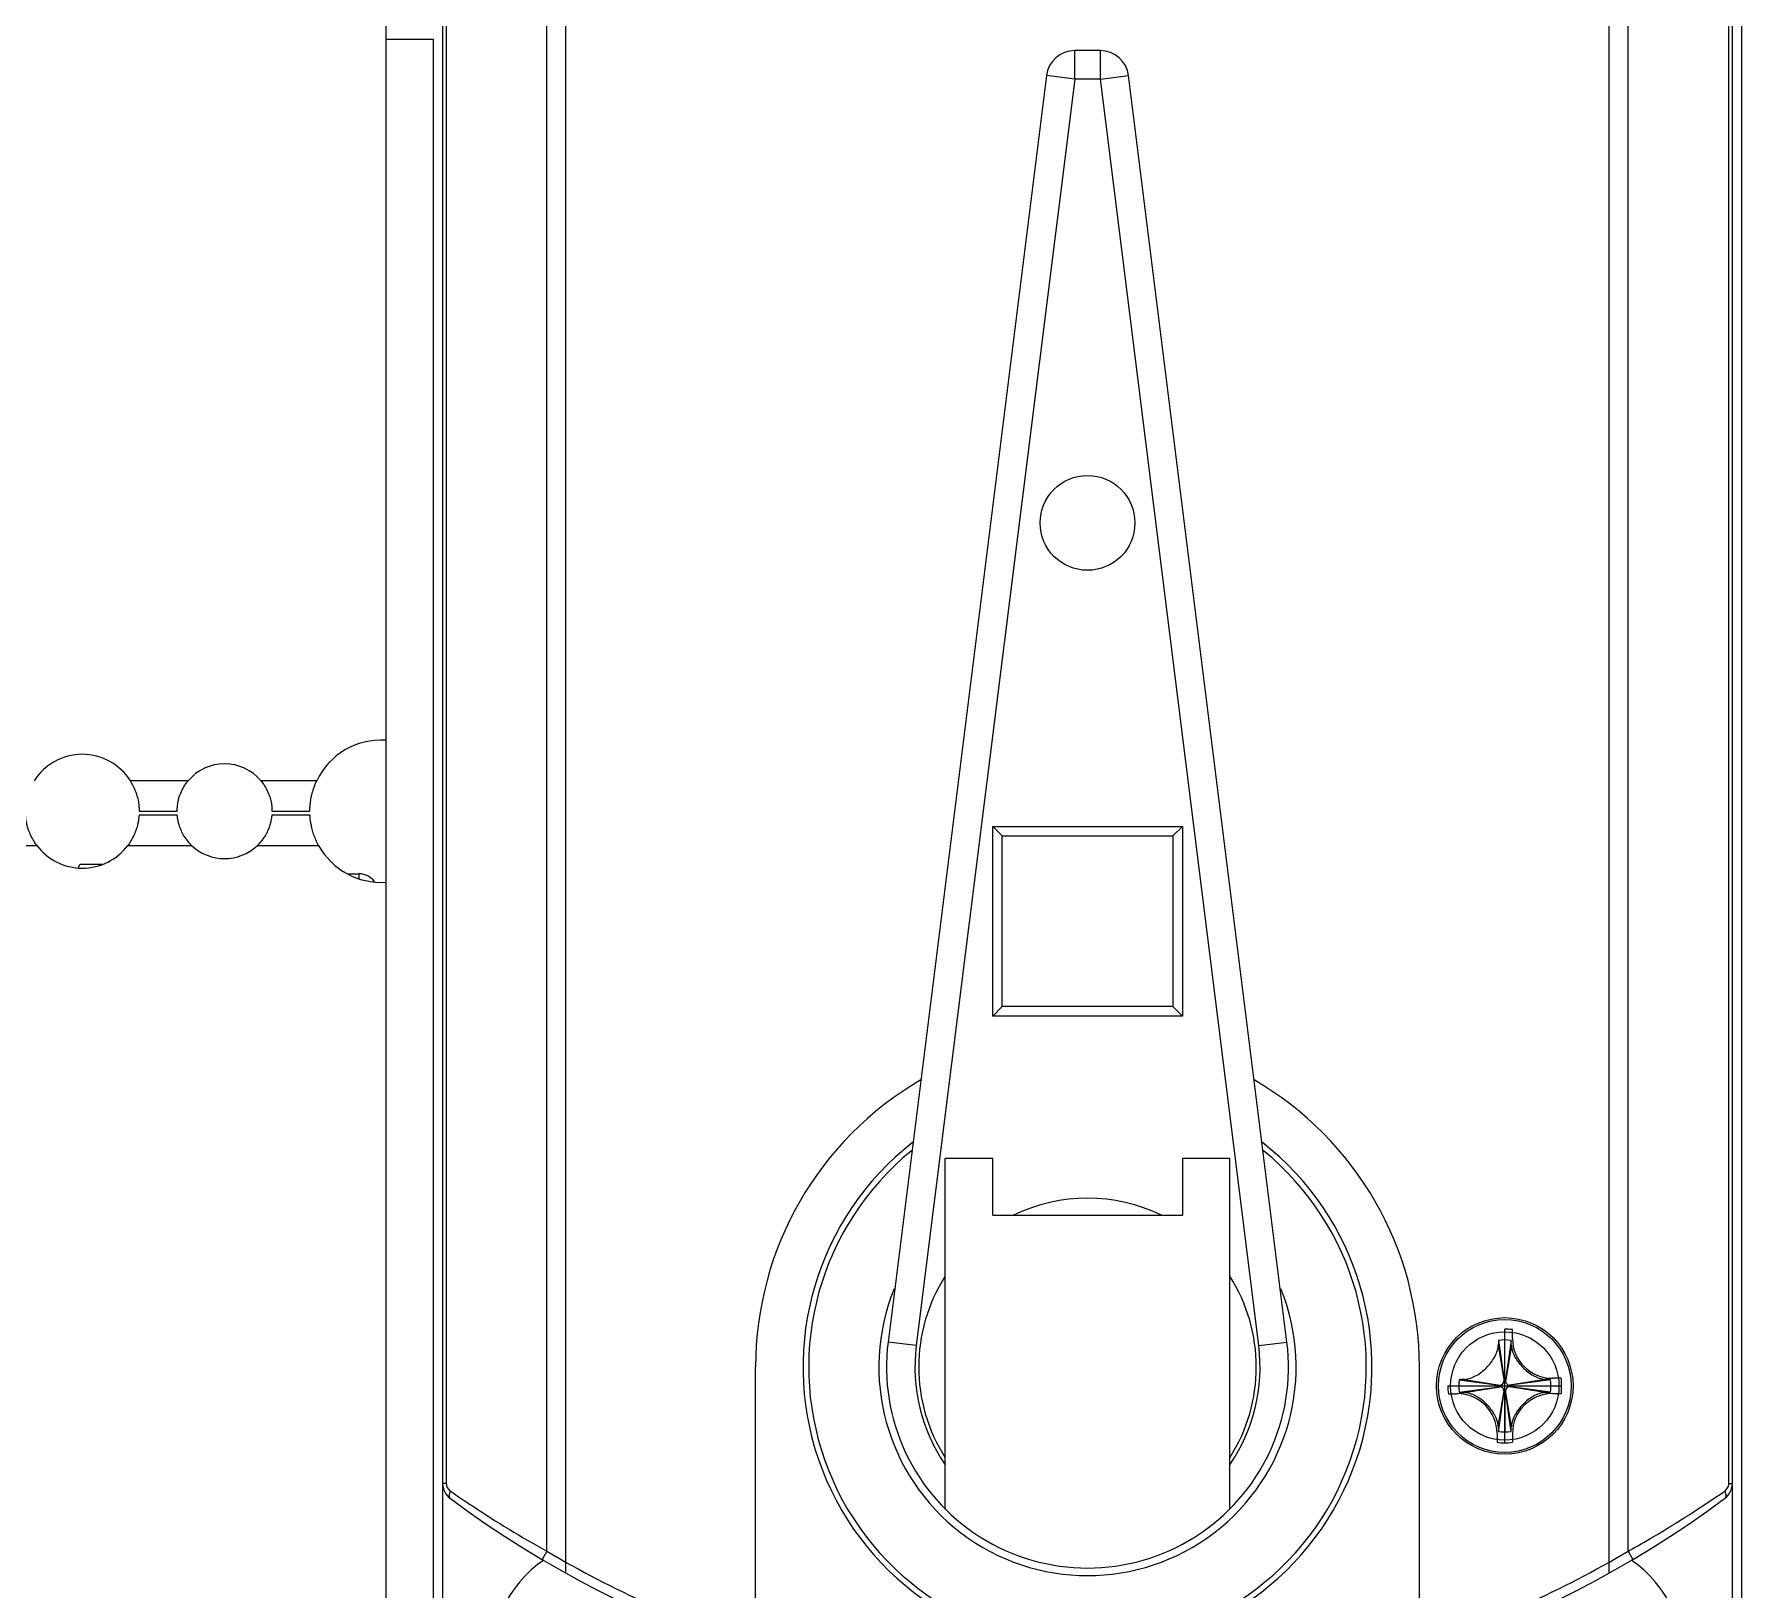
# Model space of a CAD drawing. Header units: millimetres. Extents: x 206 to 1899, y -454 to 296.
# Drawn here: x 631.47 to 637.09, y -391.21 to -386.08 of the extents above; entities that cross this region are included whole.
import ezdxf

# ---------------------------------------------------------------- set-up
doc = ezdxf.new("R2010")
doc.units = ezdxf.units.MM
doc.layers.add('细实线', color=7, linetype='Continuous', lineweight=15)

msp = doc.modelspace()

# ---------------------------------------------------------------- linework, layer by layer
at = {"layer": '细实线', "linetype": 'Continuous', "lineweight": 9}
for p, q in [((633.2196, -391.1536), (633.2196, -384.6333)), ((636.6571, -391.1536), (636.6571, -384.6333)), ((632.6258, -384.6933), (632.6258, -392.5371)), ((633.1571, -391.0817), (633.1571, -384.6911)), ((636.7196, -391.0817), (636.7196, -384.6911)), ((637.0946, -392.4409), (637.0946, -384.7895)), ((632.8133, -384.809), (632.8133, -392.4215)), ((632.8252, -384.8482), (632.8252, -390.8582)), ((637.0514, -390.8582), (637.0514, -384.8482)), ((637.0633, -392.4215), (637.0633, -384.809)), ((632.6258, -386.0996), (632.7821, -386.0996)), ((632.7821, -386.0996), (632.7821, -392.4409)), ((634.8961, -386.2308), (634.8961, -386.1371)), ((634.9806, -386.1371), (634.8961, -386.1371)), ((634.9806, -386.2308), (634.9806, -386.1371)), ((634.803, -386.2192), (634.2809, -390.3923)), ((634.8961, -386.2308), (634.374, -390.404)), ((634.8961, -386.2308), (634.803, -386.2192)), ((634.9806, -386.2308), (634.8961, -386.2308)), ((634.9806, -386.2308), (635.0736, -386.2192)), ((635.5027, -390.404), (634.9806, -386.2308)), ((635.5957, -390.3923), (635.0736, -386.2192)), ((631.9745, -388.5434), (631.7844, -388.5434)), ((632.3982, -388.5434), (632.2146, -388.5434)), ((631.9388, -388.6559), (631.8129, -388.6559)), ((631.8133, -388.6434), (631.9383, -388.6434)), ((631.9383, -388.6431), (631.9383, -388.642)), ((631.9383, -388.6431), (631.9383, -388.6423)), ((631.9383, -388.6434), (631.9383, -388.6431)), ((632.3761, -388.6559), (632.2503, -388.6559)), ((632.2508, -388.642), (632.2508, -388.6431)), ((632.2508, -388.6423), (632.2508, -388.6431)), ((632.2508, -388.6431), (632.2508, -388.6434)), ((632.2508, -388.6434), (632.3758, -388.6434)), ((634.6258, -389.3183), (634.6258, -388.6933)), ((634.6258, -388.6933), (635.2508, -388.6933)), ((634.6571, -388.7246), (634.6258, -388.6933)), ((634.6571, -389.2871), (634.6571, -388.7246)), ((634.6571, -388.7246), (635.2196, -388.7246)), ((635.2196, -388.7246), (635.2508, -388.6933)), ((635.2196, -388.7246), (635.2196, -389.2871)), ((635.2508, -388.6933), (635.2508, -389.3183)), ((630.5891, -388.7559), (631.4758, -388.7559)), ((631.7758, -388.7559), (631.9861, -388.7559)), ((632.203, -388.7559), (632.4046, -388.7559)), ((631.6123, -388.8296), (631.6188, -388.8183)), ((631.6188, -388.8183), (631.6929, -388.8183)), ((632.5003, -388.8496), (632.5383, -388.8496)), ((632.5383, -388.8657), (632.5383, -388.8496)), ((634.6571, -389.2871), (634.6258, -389.3183)), ((635.2196, -389.2871), (634.6571, -389.2871)), ((635.2196, -389.2871), (635.2508, -389.3183)), ((635.2508, -389.3183), (634.6258, -389.3183)), ((634.6258, -389.7871), (634.4696, -389.7871)), ((634.4696, -390.9428), (634.4696, -389.7871)), ((634.6258, -389.9746), (634.6258, -389.7871)), ((635.4071, -389.7871), (635.2508, -389.7871)), ((635.2508, -389.7871), (635.2508, -389.9746)), ((635.4071, -390.9428), (635.4071, -389.7871)), ((634.6258, -389.9746), (635.2508, -389.9746)), ((636.3133, -390.7246), (636.3133, -390.3496)), ((636.3388, -390.3803), (636.3388, -390.3513)), ((634.374, -390.404), (634.2809, -390.3923)), ((635.5027, -390.404), (635.5957, -390.3923)), ((636.2916, -390.4039), (636.3108, -390.5214)), ((636.2927, -390.3868), (636.3108, -390.5185)), ((636.3133, -390.5183), (636.3133, -390.3854)), ((636.3339, -390.3868), (636.3159, -390.5185)), ((636.335, -390.4039), (636.3159, -390.5214)), ((633.8446, -391.4261), (633.8446, -390.4746)), ((636.0321, -391.4261), (636.0321, -390.4746)), ((636.1258, -390.5371), (636.5008, -390.5371)), ((636.1616, -390.5371), (636.2946, -390.5371)), ((636.163, -390.5165), (636.2947, -390.5345)), ((636.1801, -390.5154), (636.2976, -390.5345)), ((636.2947, -390.5345), (636.2976, -390.5345)), ((636.3108, -390.5214), (636.3108, -390.5185)), ((636.3159, -390.5185), (636.3159, -390.5214)), ((636.3159, -390.5214), (636.3159, -390.5185)), ((636.4465, -390.5154), (636.329, -390.5345)), ((636.3319, -390.5345), (636.329, -390.5345)), ((636.3319, -390.5345), (636.329, -390.5345)), ((636.4636, -390.5165), (636.3319, -390.5345)), ((636.3321, -390.5371), (636.465, -390.5371)), ((636.4991, -390.5116), (636.4701, -390.5116)), ((636.1275, -390.5626), (636.1566, -390.5626)), ((636.163, -390.5577), (636.2947, -390.5396)), ((636.1801, -390.5588), (636.2976, -390.5396)), ((636.2916, -390.6703), (636.3108, -390.5528)), ((636.2927, -390.6874), (636.3108, -390.5557)), ((636.2947, -390.5396), (636.2976, -390.5396)), ((636.2947, -390.5396), (636.2976, -390.5396)), ((636.3108, -390.5528), (636.3108, -390.5557)), ((636.3108, -390.5557), (636.3108, -390.5528)), ((636.3133, -390.5558), (636.3133, -390.6888)), ((636.3159, -390.5528), (636.3159, -390.5557)), ((636.3159, -390.5528), (636.3159, -390.5557)), ((636.335, -390.6703), (636.3159, -390.5528)), ((636.3339, -390.6874), (636.3159, -390.5557)), ((636.3319, -390.5396), (636.329, -390.5396)), ((636.3319, -390.5396), (636.329, -390.5396)), ((636.4465, -390.5588), (636.329, -390.5396)), ((636.4636, -390.5577), (636.3319, -390.5396)), ((636.4991, -390.5626), (636.4701, -390.5626)), ((636.2878, -390.6938), (636.2878, -390.7228)), ((636.3388, -390.6938), (636.3388, -390.7228)), ((632.8252, -390.8582), (632.8133, -390.8582)), ((637.0514, -390.8582), (637.0633, -390.8582)), ((633.1571, -391.0817), (633.1412, -391.1086)), ((636.7196, -391.0817), (636.7354, -391.1086))]:
    msp.add_line(p, q, dxfattribs=at)
for centre, radius in [((634.9383, -387.6933), 0.1562), ((636.3133, -390.5371), 0.225), ((636.3133, -390.5371), 0.2188), ((636.3133, -390.5371), 0.1786)]:
    msp.add_circle(centre, radius, dxfattribs=at)
for centre, radius, start, end in [((634.8961, -386.2308), 0.0938, 90, 172.8688), ((634.9806, -386.2308), 0.0938, 7.1312, 90), ((631.6258, -388.6434), 0.1875, 32.231, 147.769), ((632.6102, -388.6434), 0.2344, 86.1715, 154.7438), ((632.0946, -388.6434), 0.1562, 39.7918, 140.2082), ((631.6258, -388.6434), 0.1875, 14.8323, 32.2308), ((631.6262, -388.6432), 0.187, 14.2247, 14.8052), ((631.6258, -388.6434), 0.1875, 216.8699, 323.1301), ((632.0946, -388.6434), 0.1562, 226.0545, 313.9455), ((632.6102, -388.6434), 0.2344, 208.6854, 273.8369), ((632.5383, -388.9121), 0.0625, 35.4911, 90), ((634.9383, -390.4746), 1.0938, 120.1579, 180), ((634.9383, -390.4746), 1.0938, 0, 59.8421), ((634.9383, -390.4746), 0.9375, 127.9535, 52.0465), ((634.9383, -390.4746), 0.9187, 129.182, 50.818), ((634.9383, -390.4746), 0.5563, 64.0108, 115.9892), ((634.9383, -390.4746), 0.5563, 147.426, 212.574), ((634.9383, -390.4746), 0.5563, 327.426, 32.574), ((634.9383, -390.4746), 0.6875, 158.0012, 21.9988), ((636.3133, -390.5371), 0.1875, 82.1836, 90), ((634.9383, -390.4746), 0.6625, 172.8688, 7.1312), ((634.9383, -390.4746), 0.5687, 172.8688, 214.495), ((634.9383, -390.4746), 0.5687, 325.505, 7.1312), ((638.4538, -390.5262), 2.1656, 176.3078, 176.7611), ((636.3133, -390.5371), 0.1517, 82.1836, 97.8164), ((634.184, -390.5256), 2.1544, 3.2377, 3.6934), ((636.4701, -390.3803), 0.1313, 180, 270), ((636.3133, -390.5371), 0.1875, 180, 187.8164), ((636.3133, -390.5371), 0.1517, 172.1836, 187.8164), ((636.3025, -392.6776), 2.1656, 93.2389, 93.6922), ((636.3133, -390.5371), 0.0188, 172.1881, 179.9955), ((636.3133, -390.5371), 0.0188, 180.0045, 187.8119), ((636.3133, -390.5371), 0.0187, 180, 187.8164), ((636.2976, -390.5214), 0.0131, 270, 0), ((636.3133, -390.5371), 0.0188, 90.0045, 97.8119), ((636.3133, -390.5371), 0.0188, 82.1881, 89.9955), ((636.3133, -390.5371), 0.0187, 82.1836, 90), ((636.329, -390.5214), 0.0131, 180, 270), ((636.329, -390.5214), 0.0131, 180, 270), ((636.3133, -390.5371), 0.0188, 0.0045, 7.8119), ((636.3133, -390.5371), 0.0187, 352.1836, 7.8164), ((636.3133, -390.5371), 0.0188, 352.1881, 359.9955), ((636.3242, -392.6776), 2.1656, 86.3078, 86.7611), ((636.3133, -390.5371), 0.1517, 352.1836, 7.8164), ((636.3133, -390.5371), 0.1875, 352.1836, 7.8164), ((636.1566, -390.6938), 0.1313, 0, 90), ((636.3025, -388.3966), 2.1656, 266.3078, 266.7611), ((636.2976, -390.5528), 0.0131, 0, 90), ((636.2976, -390.5528), 0.0131, 360, 90), ((636.3133, -390.5371), 0.0188, 262.1881, 269.9955), ((636.3133, -390.5371), 0.0187, 262.1836, 277.8164), ((636.3133, -390.5371), 0.0188, 270.0045, 277.8119), ((636.329, -390.5528), 0.0131, 90, 180), ((636.329, -390.5528), 0.0131, 90, 180), ((636.4701, -390.6938), 0.1313, 90, 180), ((636.3242, -388.3966), 2.1656, 273.2389, 273.6922), ((638.4426, -390.5486), 2.1544, 183.2377, 183.6934), ((636.3133, -390.5371), 0.1517, 262.1836, 277.8164), ((634.1728, -390.5479), 2.1656, 356.3078, 356.7611), ((636.3133, -390.5371), 0.1875, 262.1836, 277.8164), ((632.8758, -390.8582), 0.0625, 180, 233.5586), ((637.0008, -390.8582), 0.0625, 306.4414, 0), ((634.9383, -388.0649), 3.5347, 233.5586, 306.4414), ((634.9383, -388.0649), 3.5035, 239.4411, 251.8087), ((634.9383, -388.0649), 3.5035, 288.1913, 300.5589), ((633.3758, -391.4433), 0.404, 124.6239, 245.1795), ((636.5008, -391.4433), 0.404, 294.8205, 55.3762)]:
    msp.add_arc(centre, radius, start, end, dxfattribs=at)
for points, knots in [([(631.9456, -388.596), (631.947, -388.5918), (631.9539, -388.5729), (631.9645, -388.5554), (631.9745, -388.5434)], [0, 0, 0, 0, 0.220431, 1, 1, 1, 1]), ([(632.2146, -388.5434), (632.2182, -388.5477), (632.2302, -388.5638), (632.2391, -388.5822), (632.2435, -388.596)], [0, 0, 0, 0, 0.279952, 1, 1, 1, 1]), ([(632.3803, -388.5979), (632.3811, -388.5937), (632.3853, -388.575), (632.3919, -388.5568), (632.3982, -388.5434)], [0, 0, 0, 0, 0.224109, 1, 1, 1, 1]), ([(631.8075, -388.5972), (631.8084, -388.6004), (631.8098, -388.6067), (631.8113, -388.6156), (631.8123, -388.6236), (631.8129, -388.6301), (631.8132, -388.6361), (631.8133, -388.6386), (631.8133, -388.6444), (631.8133, -388.6434)], [0, 0, 0, 0, 0.215439, 0.411558, 0.583846, 0.728631, 0.844552, 0.930297, 1, 1, 1, 1]), ([(631.9383, -388.6423), (631.9383, -388.6403), (631.9387, -388.6247), (631.9415, -388.6091), (631.9456, -388.596)], [0, 0, 0, 0, 0.123203, 1, 1, 1, 1]), ([(632.2435, -388.596), (632.2452, -388.6014), (632.2491, -388.6166), (632.2507, -388.6323), (632.2508, -388.6423)], [0, 0, 0, 0, 0.363249, 1, 1, 1, 1]), ([(632.3758, -388.6434), (632.3758, -388.6444), (632.3758, -388.6388), (632.3759, -388.6364), (632.3761, -388.6304), (632.3766, -388.6241), (632.3773, -388.6162), (632.3785, -388.6074), (632.3796, -388.6012), (632.3803, -388.5979)], [0, 0, 0, 0, 0.068744, 0.15355, 0.268727, 0.413138, 0.585569, 0.782701, 1, 1, 1, 1]), ([(631.4758, -388.7559), (631.4672, -388.7444), (631.4569, -388.7267), (631.4477, -388.7028), (631.4434, -388.6877), (631.4409, -388.675), (631.4397, -388.6662), (631.4391, -388.6609), (631.4389, -388.6581), (631.4387, -388.6566), (631.4387, -388.6559)], [0, 0, 0, 0, 0.396298, 0.563064, 0.710475, 0.832535, 0.923339, 0.956434, 0.980596, 1, 1, 1, 1]), ([(631.8129, -388.6559), (631.8129, -388.6566), (631.8127, -388.6581), (631.8125, -388.6609), (631.8119, -388.6662), (631.8107, -388.675), (631.8082, -388.6877), (631.8039, -388.7028), (631.7947, -388.7267), (631.7844, -388.7444), (631.7758, -388.7559)], [0, 0, 0, 0, 0.019404, 0.043566, 0.076661, 0.167465, 0.289525, 0.436936, 0.603702, 1, 1, 1, 1]), ([(631.9861, -388.7559), (631.9754, -388.7455), (631.9622, -388.7286), (631.9505, -388.7046), (631.9449, -388.6892), (631.9416, -388.676), (631.94, -388.6668), (631.9393, -388.6612), (631.939, -388.6585), (631.9389, -388.6568), (631.9388, -388.656), (631.9388, -388.6559)], [0, 0, 0, 0, 0.395088, 0.560793, 0.707308, 0.829876, 0.921953, 0.955543, 0.9801, 0.995, 1, 1, 1, 1]), ([(632.2503, -388.6559), (632.2503, -388.656), (632.2502, -388.6568), (632.2501, -388.6585), (632.2498, -388.6612), (632.2491, -388.6668), (632.2475, -388.6761), (632.2442, -388.6893), (632.2386, -388.7048), (632.2268, -388.7286), (632.2137, -388.7456), (632.203, -388.7559)], [0, 0, 0, 0, 0.005014, 0.019955, 0.044578, 0.078266, 0.170641, 0.293603, 0.440418, 0.606124, 1, 1, 1, 1]), ([(632.4046, -388.7559), (632.3982, -388.7443), (632.3904, -388.7266), (632.3833, -388.703), (632.3799, -388.6876), (632.3778, -388.6748), (632.3767, -388.6652), (632.3764, -388.6592), (632.3761, -388.6565), (632.3761, -388.6559)], [0, 0, 0, 0, 0.377645, 0.55086, 0.703715, 0.829491, 0.922992, 0.980561, 1, 1, 1, 1]), ([(636.1801, -390.5154), (636.187, -390.515), (636.2008, -390.512), (636.2199, -390.5032), (636.2375, -390.4913), (636.2535, -390.4772), (636.2676, -390.4613), (636.2794, -390.4436), (636.2882, -390.4245), (636.2912, -390.4108), (636.2916, -390.4039)], [0, 0, 0, 0, 0.122892, 0.24762, 0.373529, 0.500002, 0.626475, 0.752383, 0.87711, 1, 1, 1, 1]), ([(636.335, -390.4039), (636.3354, -390.4108), (636.3376, -390.4211), (636.3428, -390.434), (636.3492, -390.4465), (636.3591, -390.4613), (636.3732, -390.4772), (636.3891, -390.4913), (636.4038, -390.5012), (636.4164, -390.5076), (636.4293, -390.5128), (636.4396, -390.515), (636.4465, -390.5154)], [0, 0, 0, 0, 0.122867, 0.185103, 0.247698, 0.373566, 0.499998, 0.62643, 0.752299, 0.814896, 0.87713, 1, 1, 1, 1]), ([(636.2916, -390.6703), (636.2912, -390.6634), (636.289, -390.6531), (636.2839, -390.6402), (636.2775, -390.6276), (636.2676, -390.6129), (636.2535, -390.5969), (636.2375, -390.5828), (636.2228, -390.5729), (636.2102, -390.5665), (636.1973, -390.5614), (636.187, -390.5591), (636.1801, -390.5588)], [0, 0, 0, 0, 0.122867, 0.185103, 0.247698, 0.373566, 0.499998, 0.62643, 0.752299, 0.814896, 0.87713, 1, 1, 1, 1]), ([(636.4465, -390.5588), (636.4396, -390.5591), (636.4259, -390.5622), (636.4068, -390.571), (636.3891, -390.5828), (636.3732, -390.5969), (636.3591, -390.6129), (636.3472, -390.6305), (636.3384, -390.6496), (636.3354, -390.6634), (636.335, -390.6703)], [0, 0, 0, 0, 0.122892, 0.24762, 0.373529, 0.500002, 0.626475, 0.752383, 0.87711, 1, 1, 1, 1]), ([(632.8252, -390.8582), (632.8252, -390.8633), (632.8279, -390.8732), (632.8348, -390.8806), (632.8387, -390.8833)], [0, 0, 0, 0, 0.522178, 1, 1, 1, 1]), ([(637.038, -390.8833), (637.0418, -390.8806), (637.0487, -390.8732), (637.0514, -390.8633), (637.0514, -390.8582)], [0, 0, 0, 0, 0.477526, 1, 1, 1, 1]), ([(632.8387, -390.8833), (632.8374, -390.8859), (632.8355, -390.8908), (632.8343, -390.8981), (632.8351, -390.9043), (632.8373, -390.9074), (632.8387, -390.9084)], [0, 0, 0, 0, 0.317936, 0.592048, 0.81494, 1, 1, 1, 1]), ([(632.8387, -390.8833), (632.8626, -390.9), (632.9662, -390.9702), (633.0732, -391.0351), (633.1571, -391.0817)], [0, 0, 0, 0, 0.233409, 1, 1, 1, 1]), ([(636.7196, -391.0817), (636.7482, -391.0658), (636.8567, -391.0036), (636.9622, -390.936), (637.038, -390.8833)], [0, 0, 0, 0, 0.261997, 1, 1, 1, 1]), ([(637.038, -390.8833), (637.0392, -390.8859), (637.0411, -390.8908), (637.0423, -390.8981), (637.0415, -390.9043), (637.0393, -390.9074), (637.0379, -390.9084)], [0, 0, 0, 0, 0.317937, 0.592048, 0.814941, 1, 1, 1, 1])]:
    msp.add_open_spline(points, degree=3, knots=knots, dxfattribs=at)

doc.saveas('drawing.dxf')
